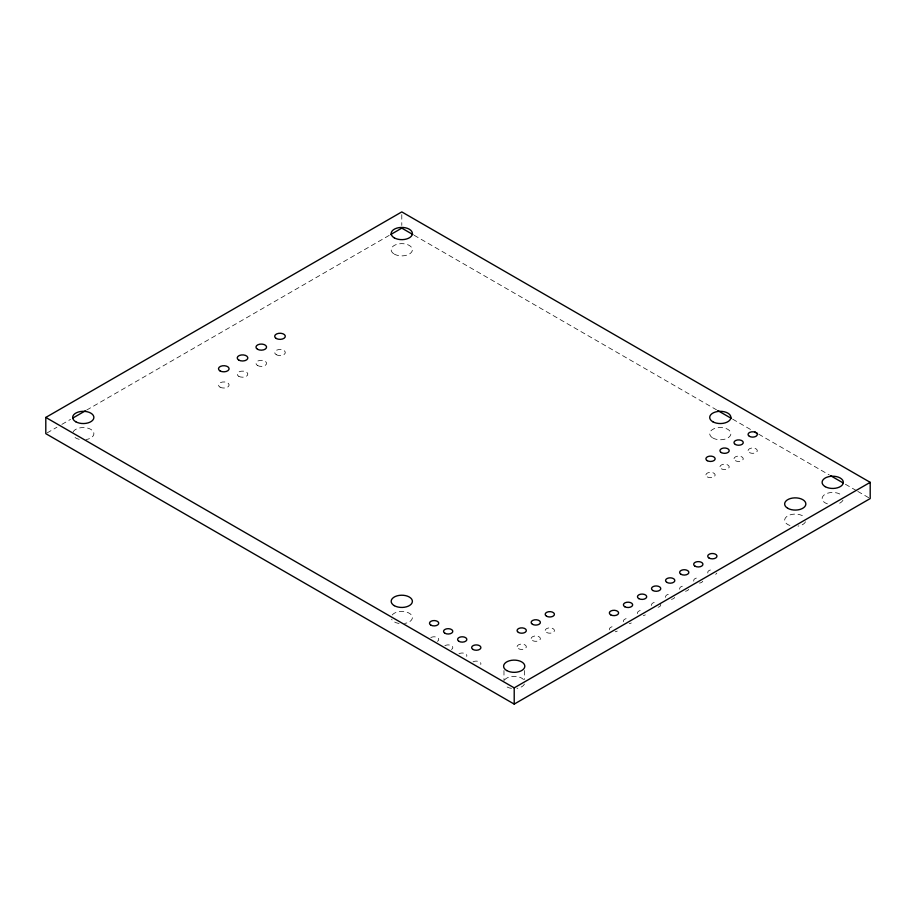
<?xml version="1.0" encoding="UTF-8"?>
<svg xmlns="http://www.w3.org/2000/svg" width="916" height="916" viewBox="0 0 916 916"><rect width="100%" height="100%" fill="white"/><g stroke="black" fill="none" stroke-linecap="round" stroke-linejoin="round"><path stroke-width="0.69" stroke-dasharray="4.58 3.44" d="M47.037 432.947L56.929 427.234M61.864 424.383L70.521 419.391M86.585 410.116L389.426 235.263M414.181 235.286L716.541 409.853M732.651 419.15L752.483 430.6M758.677 434.173L829.312 474.957M845.411 484.255L856.575 490.69M857.811 491.411L870.2 498.567M524.444 670.523L524.444 679.523M503.972 670.523L503.972 680.874M401.792 214.607L401.792 225.428M524.444 684.046A10.603 6.114 0 0 1 516.956 688.374M511.471 688.374A10.603 6.114 0 0 1 504.59 685.031M504.59 679.89A10.603 6.114 0 0 1 514.208 676.34A10.603 6.114 0 0 1 523.826 679.89M73.04 432.077A10.603 6.114 0 0 1 90.764 429.329A10.603 6.114 0 0 1 86.012 439.577M79.234 439.325A10.603 6.114 0 0 1 73.658 436.234M842.96 500.147A10.603 6.114 0 0 1 836.766 504.224M827.423 503.869A10.603 6.114 0 0 1 825.579 494.045A10.603 6.114 0 0 1 842.342 495.991M805.496 521.788A10.603 6.114 0 0 1 797.996 526.116M789.958 525.498A10.603 6.114 0 0 1 788.103 515.685A10.603 6.114 0 0 1 804.866 517.62M392.174 614.98A10.603 6.114 0 0 1 409.899 613.617A10.603 6.114 0 0 1 404.529 623.464M399.044 623.464A10.603 6.114 0 0 1 391.556 619.136M430.829 637.57A4.637 2.679 0 0 1 437.39 637.57A4.637 2.679 0 0 1 437.39 641.349M444.89 645.677A4.637 2.679 0 0 1 451.439 645.677A4.637 2.679 0 0 1 451.439 649.467M458.939 653.795A4.637 2.679 0 0 1 464.538 653.371A4.637 2.679 0 0 1 466.691 656.383M472.988 661.902A4.637 2.679 0 0 1 478.587 661.478A4.637 2.679 0 0 1 480.751 664.489M716.827 573.084A4.637 2.679 0 0 1 715.625 574.286M707.862 573.084A4.637 2.679 0 0 1 713.541 569.809M702.778 581.202A4.637 2.679 0 0 1 699.492 583.091M693.813 581.202A4.637 2.679 0 0 1 699.492 577.916M688.717 589.309A4.637 2.679 0 0 1 685.443 591.209M679.764 589.309A4.637 2.679 0 0 1 685.443 586.034M674.668 597.427A4.637 2.679 0 0 1 671.394 599.316M665.714 597.427A4.637 2.679 0 0 1 671.394 594.152M660.619 604.148A4.637 2.679 0 0 1 657.333 607.434M651.654 605.533A4.637 2.679 0 0 1 657.333 602.259M645.368 614.854A4.637 2.679 0 0 1 643.284 615.541M637.605 613.651A4.637 2.679 0 0 1 643.284 610.377M631.307 622.96A4.637 2.679 0 0 1 629.235 623.659M623.556 621.769A4.637 2.679 0 0 1 629.235 618.483M617.258 631.078A4.637 2.679 0 0 1 615.186 631.765M609.506 629.876A4.637 2.679 0 0 1 615.186 626.601M394.292 254.098A10.603 6.114 0 0 0 412.028 251.35A10.603 6.114 0 0 0 399.044 243.851A10.603 6.114 0 0 0 394.292 254.098M712.82 437.985A10.603 6.114 0 0 0 730.544 435.249A10.603 6.114 0 0 0 717.572 427.749A10.603 6.114 0 0 0 712.82 437.985M220.046 387.147A5.301 3.057 0 0 0 228.92 385.773A5.301 3.057 0 0 0 222.428 382.029A5.301 3.057 0 0 0 220.046 387.147M238.79 376.327A5.301 3.057 0 0 0 247.652 374.953A5.301 3.057 0 0 0 241.16 371.209A5.301 3.057 0 0 0 238.79 376.327M257.522 365.507A5.301 3.057 0 0 0 266.384 364.144A5.301 3.057 0 0 0 259.892 360.389A5.301 3.057 0 0 0 257.522 365.507M276.254 354.698A5.301 3.057 0 0 0 285.128 353.324A5.301 3.057 0 0 0 278.636 349.58A5.301 3.057 0 0 0 276.254 354.698M749.403 452.561A4.637 2.679 0 0 0 757.154 451.359A4.637 2.679 0 0 0 751.475 448.084A4.637 2.679 0 0 0 749.403 452.561M735.342 460.679A4.637 2.679 0 0 0 743.105 459.477A4.637 2.679 0 0 0 737.426 456.202A4.637 2.679 0 0 0 735.342 460.679M721.293 468.786A4.637 2.679 0 0 0 729.056 467.595A4.637 2.679 0 0 0 723.377 464.309A4.637 2.679 0 0 0 721.293 468.786M707.244 476.904A4.637 2.679 0 0 0 714.995 475.702A4.637 2.679 0 0 0 709.316 472.427A4.637 2.679 0 0 0 707.244 476.904M518.422 648.654A4.637 2.679 0 0 0 526.185 647.452A4.637 2.679 0 0 0 520.506 644.177A4.637 2.679 0 0 0 518.422 648.654M532.482 640.547A4.637 2.679 0 0 0 540.234 639.345A4.637 2.679 0 0 0 534.555 636.059A4.637 2.679 0 0 0 532.482 640.547M546.531 632.429A4.637 2.679 0 0 0 554.283 631.227A4.637 2.679 0 0 0 548.604 627.952A4.637 2.679 0 0 0 546.531 632.429"/><path stroke-width="1.37" d="M45.8 417.433L401.792 211.905L870.2 482.343L870.2 498.567L514.208 704.095L45.8 433.657L45.8 417.433L514.208 687.87L870.2 482.343M72.994 417.959L85.36 410.826M390.663 234.553L401.792 228.13L412.944 234.576M717.778 410.563L731.415 418.44M754.956 432.031L757.44 433.463M830.549 475.667L842.938 482.824M514.208 687.87L514.208 704.095M506.72 670.558A10.603 6.114 0 0 0 524.444 667.821A10.603 6.114 0 0 0 511.471 660.322A10.603 6.114 0 0 0 506.72 670.558M75.776 421.761A10.603 6.114 0 0 0 93.512 419.024A10.603 6.114 0 0 0 80.528 411.524A10.603 6.114 0 0 0 75.776 421.761M825.236 486.671A10.603 6.114 0 0 0 842.96 483.923A10.603 6.114 0 0 0 829.988 476.423A10.603 6.114 0 0 0 825.236 486.671M787.76 508.3A10.603 6.114 0 0 0 805.496 505.552A10.603 6.114 0 0 0 792.512 498.064A10.603 6.114 0 0 0 787.76 508.3M394.292 237.862A10.603 6.114 0 0 0 412.028 235.126A10.603 6.114 0 0 0 399.044 227.626A10.603 6.114 0 0 0 394.292 237.862M394.292 605.659A10.603 6.114 0 0 0 412.028 602.911A10.603 6.114 0 0 0 399.044 595.423A10.603 6.114 0 0 0 394.292 605.659M712.82 421.761A10.603 6.114 0 0 0 730.544 419.024A10.603 6.114 0 0 0 717.572 411.524A10.603 6.114 0 0 0 712.82 421.761M220.046 370.923A5.301 3.057 0 0 0 228.92 369.549A5.301 3.057 0 0 0 222.428 365.805A5.301 3.057 0 0 0 220.046 370.923M238.79 360.103A5.301 3.057 0 0 0 247.652 358.728A5.301 3.057 0 0 0 241.16 354.984A5.301 3.057 0 0 0 238.79 360.103M257.522 349.282A5.301 3.057 0 0 0 266.384 347.92A5.301 3.057 0 0 0 259.892 344.164A5.301 3.057 0 0 0 257.522 349.282M276.254 338.473A5.301 3.057 0 0 0 285.128 337.099A5.301 3.057 0 0 0 278.636 333.344A5.301 3.057 0 0 0 276.254 338.473M749.403 436.337A4.637 2.679 0 0 0 757.154 435.134A4.637 2.679 0 0 0 751.475 431.86A4.637 2.679 0 0 0 749.403 436.337M735.342 444.455A4.637 2.679 0 0 0 743.105 443.252A4.637 2.679 0 0 0 737.426 439.978A4.637 2.679 0 0 0 735.342 444.455M721.293 452.561A4.637 2.679 0 0 0 729.056 451.359A4.637 2.679 0 0 0 723.377 448.084A4.637 2.679 0 0 0 721.293 452.561M707.244 460.679A4.637 2.679 0 0 0 714.995 459.477A4.637 2.679 0 0 0 709.316 456.202A4.637 2.679 0 0 0 707.244 460.679M518.422 632.429A4.637 2.679 0 0 0 526.185 631.227A4.637 2.679 0 0 0 520.506 627.952A4.637 2.679 0 0 0 518.422 632.429M532.482 624.311A4.637 2.679 0 0 0 540.234 623.12A4.637 2.679 0 0 0 534.555 619.834A4.637 2.679 0 0 0 532.482 624.311M546.531 616.205A4.637 2.679 0 0 0 554.283 615.002A4.637 2.679 0 0 0 548.604 611.728A4.637 2.679 0 0 0 546.531 616.205M430.829 625.124A4.637 2.679 0 0 0 438.592 623.922A4.637 2.679 0 0 0 432.913 620.647A4.637 2.679 0 0 0 430.829 625.124M444.89 633.242A4.637 2.679 0 0 0 452.641 632.04A4.637 2.679 0 0 0 446.962 628.765A4.637 2.679 0 0 0 444.89 633.242M458.939 641.349A4.637 2.679 0 0 0 466.691 640.158A4.637 2.679 0 0 0 461.011 636.872A4.637 2.679 0 0 0 458.939 641.349M472.988 649.467A4.637 2.679 0 0 0 480.751 648.265A4.637 2.679 0 0 0 475.072 644.99A4.637 2.679 0 0 0 472.988 649.467M709.064 558.062A4.637 2.679 0 0 0 716.827 556.859A4.637 2.679 0 0 0 711.148 553.585A4.637 2.679 0 0 0 709.064 558.062M695.015 566.168A4.637 2.679 0 0 0 702.778 564.977A4.637 2.679 0 0 0 697.099 561.691A4.637 2.679 0 0 0 695.015 566.168M680.966 574.286A4.637 2.679 0 0 0 688.717 573.084A4.637 2.679 0 0 0 683.038 569.809A4.637 2.679 0 0 0 680.966 574.286M666.905 582.404A4.637 2.679 0 0 0 674.668 581.202A4.637 2.679 0 0 0 668.989 577.916A4.637 2.679 0 0 0 666.905 582.404M652.856 590.511A4.637 2.679 0 0 0 660.619 589.309A4.637 2.679 0 0 0 654.94 586.034A4.637 2.679 0 0 0 652.856 590.511M638.807 598.629A4.637 2.679 0 0 0 646.559 597.427A4.637 2.679 0 0 0 640.879 594.152A4.637 2.679 0 0 0 638.807 598.629M624.758 606.736A4.637 2.679 0 0 0 632.509 605.533A4.637 2.679 0 0 0 626.83 602.259A4.637 2.679 0 0 0 624.758 606.736M610.697 614.854A4.637 2.679 0 0 0 618.46 613.651A4.637 2.679 0 0 0 612.781 610.377A4.637 2.679 0 0 0 610.697 614.854"/></g></svg>
